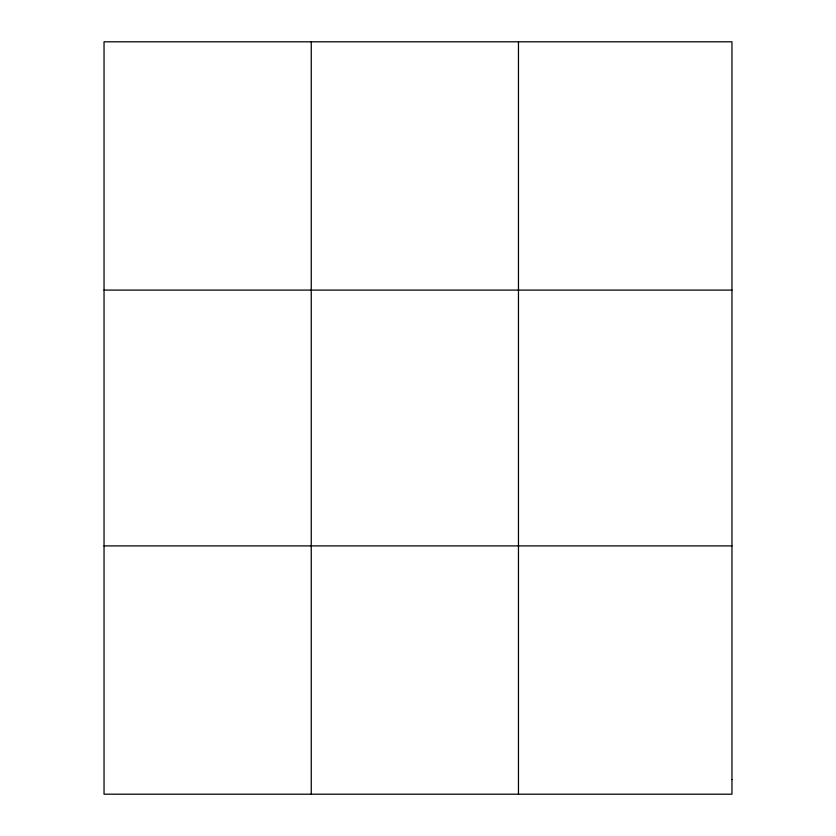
<?xml version="1.0" encoding="UTF-8"?>
<svg xmlns="http://www.w3.org/2000/svg" width="836" height="836" viewBox="0 0 836 836"><rect width="100%" height="100%" fill="white"/><g stroke="black" fill="none" stroke-linecap="round" stroke-linejoin="round"><path stroke-width="1.25" d="M311.253 41.8L311.253 794.2M518.466 41.8L518.466 794.2M104.04 290.092L731.96 290.092M104.04 545.908L731.96 545.908M731.96 779.591L731.96 794.2L104.04 794.2L104.04 41.8L731.96 41.8L731.96 779.591"/></g></svg>
